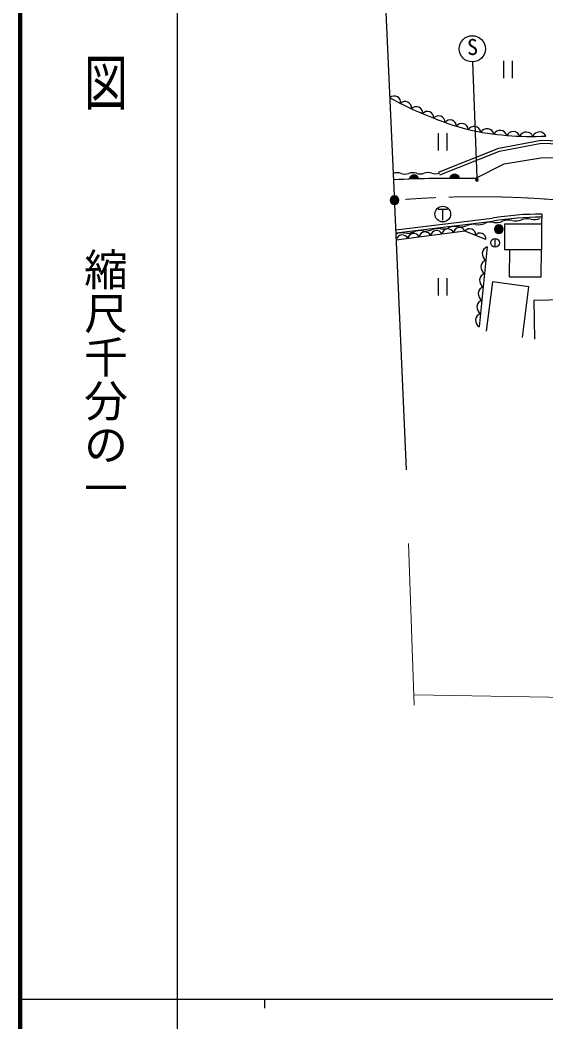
# Model space of a CAD drawing. Units: millimetres, scale not verified. Extents: x 40000 to 680000, y 20000 to 380000.
# Drawn here: x 40000 to 100203, y 202409 to 317048 of the extents above; entities that cross this region are included whole.
import ezdxf
from ezdxf.enums import TextEntityAlignment as Align

# ---------------------------------------------------------------- set-up
doc = ezdxf.new("R2010")
doc.units = ezdxf.units.MM
doc.header["$LTSCALE"] = 1000
doc.header["$PDMODE"] = 32
doc.header["$PDSIZE"] = 500
doc.linetypes.add('CHAIN', pattern=[18.5, 12, -1.5, 3.5, -1.5])
for name, color, linetype, lineweight in [('M-BGD', 7, 'Continuous', 25), ('M-BMK', 2, 'CHAIN', 13), ('M-BMK-SRVR', 3, 'Continuous', 25), ('M-STR-HTXT', 7, 'Continuous', 13), ('M-STR-STRC', 7, 'Continuous', 25), ('M-TTL', 2, 'Continuous', 140), ('M-TTL-BAND', 7, 'Continuous', 25)]:
    doc.layers.add(name, color=color, linetype=linetype, lineweight=lineweight)
doc.layers.add('M-OTRS', color=6, linetype='Continuous')
doc.styles.add('@ＭＳ ゴシック', font='')
doc.styles.add('ＭＳ ゴシック', font='')
doc.styles.get('@ＭＳ ゴシック').set_extended_font_data('@MS Gothic')
doc.styles.get('ＭＳ ゴシック').set_extended_font_data('MS Gothic')

msp = doc.modelspace()

# ---------------------------------------------------------------- hatches: boundary and pattern name
at = {"layer": 'M-BGD'}
for points in [[(84593, 298843, -0.4148), (85076, 299361, -0.4148), (85592, 298877)], [(89253, 298933, -0.4148), (89754, 299432, -0.4148), (90253, 298929)], [(92451, 298760, 0.41421), (92301, 298910, 0.41421), (92151, 298760, 1)], [(95315, 293108, 0.41421), (94815, 293608, 0.41421), (94315, 293108, 1)]]:
    msp.add_hatch(color=256, dxfattribs=at).paths.add_polyline_path(points)
at = {"layer": 'M-BMK-SRVR'}
msp.add_hatch(color=256, dxfattribs=at).paths.add_polyline_path([(83368, 296423, 1), (82368, 296423, 1)])

# ---------------------------------------------------------------- linework, layer by layer
at = {"layer": 'M-BGD'}
for p, q in [((95325, 312398), (95325, 310398)), ((96325, 312398), (96325, 310398)), ((87864, 304108), (87864, 302108)), ((88864, 304108), (88864, 302108)), ((99721, 294835), (99702, 293720)), ((83017, 293057), (94060, 294367)), ((83058, 292709), (94111, 294020)), ((95474, 293740), (95460, 290803)), ((95474, 293740), (99702, 293720)), ((99702, 293720), (99687, 290782)), ((90926, 292902), (83070, 291872)), ((93328, 291919), (90926, 292902)), ((94815, 293108), (94816, 293108)), ((94377, 291054), (94377, 292054)), ((94377, 291554), (94378, 291554)), ((93484, 291100), (92571, 281953)), ((95460, 290803), (99687, 290782)), ((96037, 287678), (96052, 290800)), ((87864, 287528), (87864, 285528)), ((88864, 287528), (88864, 285528))]:
    msp.add_line(p, q, dxfattribs=at)
for points in [[(87915, 299660), (94793, 302389), (99659, 303309), (108003, 302997), (114936, 300907), (123474, 295394)], [(88044, 299334), (94891, 302051), (99685, 302958), (107945, 302649), (114787, 300586), (123285, 295100)], [(92083, 298902), (95428, 300610), (99616, 301288), (107827, 301429), (114939, 299791), (123361, 294504)], [(96037, 287678), (99672, 287661), (99687, 290782)], [(97502, 280722), (98258, 286535), (94078, 287079), (93347, 281460)], [(111017, 278803), (110867, 285225), (98803, 284943), (98906, 280533)]]:
    msp.add_lwpolyline(points, dxfattribs=at)
for points in [[(84593, 298843, -0.4148), (85076, 299361, -0.4148), (85592, 298877)], [(89253, 298933, -0.4148), (89754, 299432, -0.4148), (90253, 298929)], [(92451, 298760, 0.41421), (92301, 298910, 0.41421), (92151, 298760, 1)], [(95315, 293108, 0.41421), (94815, 293608, 0.41421), (94315, 293108, 1)]]:
    msp.add_lwpolyline(points, format="xyb", close=True, dxfattribs=at)
for centre, radius in [((88392, 294846), 900), ((94377, 291554), 500)]:
    msp.add_circle(centre, radius, dxfattribs=at)
for centre, radius, start, end in [((82849, 307620), 730, 350.99189, 133.2789), ((102395, 344592), 41591, 241.1833, 254.51263), ((84088, 306991), 730, 352.89608, 135.18309), ((85348, 306403), 730, 354.80027, 137.08728), ((86626, 305858), 730, 356.70446, 138.99147), ((87922, 305356), 730, 358.60865, 140.89565), ((89234, 304896), 730, 0.51284, 142.79984), ((90560, 304481), 730, 2.41703, 144.70403), ((91962, 304054), 814, 12.33447, 145.75481), ((98634, 338520), 34793, 257.81377, 272.58428), ((93449, 303799), 814, 14.79622, 148.21657), ((94945, 303608), 814, 17.25798, 150.67832), ((96448, 303482), 814, 19.71973, 153.14007), ((97955, 303421), 814, 22.18148, 155.60182), ((99463, 303424), 814, 24.64323, 158.06358), ((83182, 298241), 1326, 71.10136, 109.82591), ((84041, 300751), 1326, 251.10136, 289.82591), ((84940, 298256), 1326, 71.10136, 109.82591), ((85799, 300765), 1326, 251.10136, 289.82591), ((86699, 298270), 1326, 71.10136, 109.82591), ((87558, 300779), 1326, 251.10136, 289.82591), ((89319, 174504), 124429, 88.72713, 93.01949), ((99442, 263728), 31108, 89.48569, 99.96322), ((90458, 295171), 1783, 260.14606, 293.49779), ((91880, 291900), 1783, 80.14606, 113.49779), ((92490, 295414), 1783, 260.14606, 293.49779), ((93912, 292143), 1783, 80.14606, 113.49779), ((99442, 263728), 30758, 89.48569, 99.98136), ((94523, 295657), 1783, 260.14606, 293.49779), ((95919, 292150), 1993, 78.56618, 110.10468), ((96709, 296057), 1993, 258.56618, 290.10468), ((98079, 292314), 1993, 78.56618, 110.10468), ((98869, 296220), 1993, 258.56618, 290.10468), ((83750, 290927), 1783, 80.14606, 113.49779), ((83749, 291773), 686, 23.19805, 171.73833), ((84361, 294441), 1783, 260.14606, 293.49779), ((85058, 291945), 686, 23.19805, 171.73833), ((85783, 291170), 1783, 80.14606, 113.49779), ((86367, 292117), 686, 23.19805, 171.73833), ((86393, 294684), 1783, 260.14606, 293.49779), ((87677, 292288), 686, 23.19805, 171.73833), ((87815, 291414), 1783, 80.14606, 113.49779), ((88425, 294928), 1783, 260.14606, 293.49779), ((88986, 292460), 686, 23.19805, 171.73833), ((89847, 291657), 1783, 80.14606, 113.49779), ((90295, 292632), 686, 23.19805, 171.73833), ((91462, 292498), 671, 352.50716, 142.99479), ((92663, 292007), 671, 352.50716, 142.99479), ((93743, 290305), 837, 108.03836, 240.56947), ((93591, 288780), 837, 108.03836, 240.56947), ((93439, 287256), 837, 108.03836, 240.56947), ((93287, 285731), 837, 108.03836, 240.56947), ((93135, 284207), 837, 108.03836, 240.56947), ((92982, 282682), 837, 108.03836, 240.56947)]:
    msp.add_arc(centre, radius, start, end, dxfattribs=at)
at = {"layer": 'M-BMK'}
msp.add_arc((92411, 185892), 110942, 85.51359, 94.6764, dxfattribs=at)
at = {"layer": 'M-BMK-SRVR'}
for p, q in [((82846, 296922), (81542, 326329)), ((84236, 265569), (82890, 295923))]:
    msp.add_line(p, q, dxfattribs=at)
msp.add_lwpolyline([(83368, 296423, 1), (82368, 296423, 1)], format="xyb", close=True, dxfattribs=at)
at = {"layer": 'M-OTRS'}
msp.add_point((82868, 296423), dxfattribs=at)
at = {"layer": 'M-STR-HTXT'}
for p, q in [((84469, 257152), (85127, 238652)), ((85085, 239831), (186626, 238112))]:
    msp.add_line(p, q, dxfattribs=at)
at = {"layer": 'M-STR-STRC'}
msp.add_line((92312, 298984), (91827, 312258), dxfattribs=at)
msp.add_circle((91772, 313757), 1500, dxfattribs=at)
at = {"layer": 'M-TTL'}
msp.add_line((40000, 380000), (40000, 20000), dxfattribs=at)
at = {"layer": 'M-TTL-BAND'}
for p, q in [((58000, 370000), (58000, 20000)), ((40000, 205000), (579000, 205000)), ((68000, 205000), (68000, 204000))]:
    msp.add_line(p, q, dxfattribs=at)

# ---------------------------------------------------------------- texts
at = {"layer": 'M-BGD', "style": 'ＭＳ ゴシック'}
msp.add_text('Ｔ', height=1320, dxfattribs=at).set_placement((88388, 294783), align=Align.MIDDLE_CENTER)
at = {"layer": 'M-STR-STRC', "style": 'ＭＳ ゴシック'}
msp.add_text('S', height=1833, rotation=2.035, dxfattribs=at).set_placement((91845, 312498), align=Align.BOTTOM_CENTER)
at = {"layer": 'M-TTL-BAND', "style": '@ＭＳ ゴシック', "width": 1.4}
msp.add_text('平  面  図', height=3666, rotation=270, dxfattribs=at).set_placement((49777, 306475), align=Align.MIDDLE_RIGHT)
at = {"layer": 'M-TTL-BAND', "style": '@ＭＳ ゴシック'}
msp.add_text('縮尺千分の一', height=3666, rotation=270, dxfattribs=at).set_placement((49777, 261030), align=Align.MIDDLE_RIGHT)

doc.saveas('drawing.dxf')
